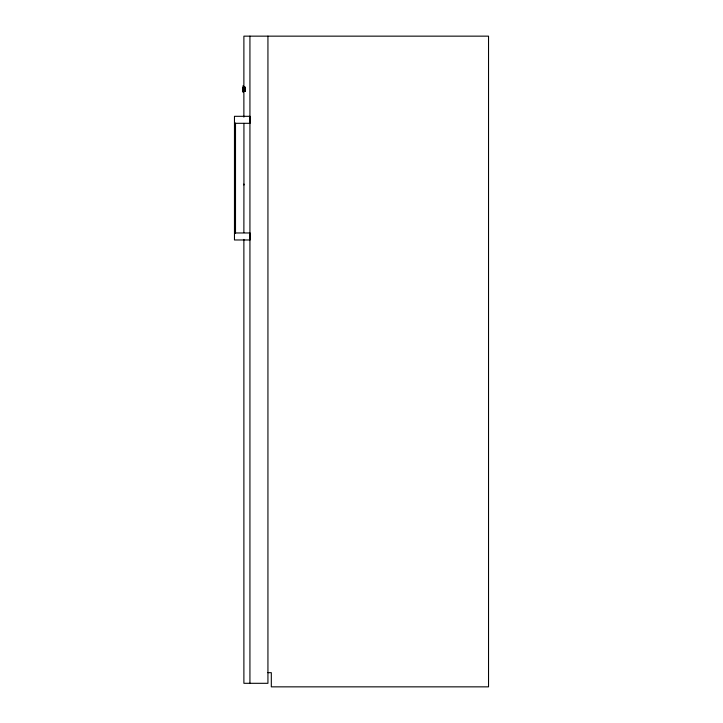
<?xml version="1.0" encoding="UTF-8"?>
<svg xmlns="http://www.w3.org/2000/svg" width="723" height="723" viewBox="0 0 723 723"><rect width="100%" height="100%" fill="white"/><g stroke="black" fill="none" stroke-linecap="round" stroke-linejoin="round"><path stroke-width="1.08" d="M243.931 184.067L243.877 232.607M243.931 185.007L243.931 123.389M245.106 86.95L243.091 87.149M243.091 87.366L245.106 87.366M243.091 87.673L245.106 87.7M243.091 88.152L245.106 88.152M243.091 88.314L245.106 88.314M243.091 88.513L245.106 88.513M243.091 88.739L245.106 88.739M243.091 88.992L245.106 88.992M243.091 89.263L245.106 89.263M243.091 89.535L245.106 89.535M243.091 89.769L245.106 89.769M243.091 89.977L245.106 89.977M243.091 90.167L245.106 90.167M243.091 90.321L245.106 90.321M243.091 90.511L245.106 90.556L243.091 90.619M243.091 90.863L245.106 90.872M243.091 90.935L245.106 91.035L243.091 91.089M243.091 91.225L245.106 91.315M243.091 91.378L245.106 91.405M234.469 123.308L250.086 123.308L250.086 116.313L234.469 116.313L234.469 239.973L250.086 239.973L250.086 232.969L234.469 232.969M267.935 672.67L271.315 672.67L271.315 686.85L488.531 686.85L488.531 36.15L243.895 36.15L243.877 86.751M267.935 36.15L267.935 683.307L243.895 683.307L243.877 239.385M249.932 36.15L249.932 683.307M243.877 91.252L243.877 117.108M243.091 85.675L243.091 92.427M235.508 123.055L235.508 233.222M245.106 87.854L243.091 87.854L245.106 87.872"/></g></svg>
